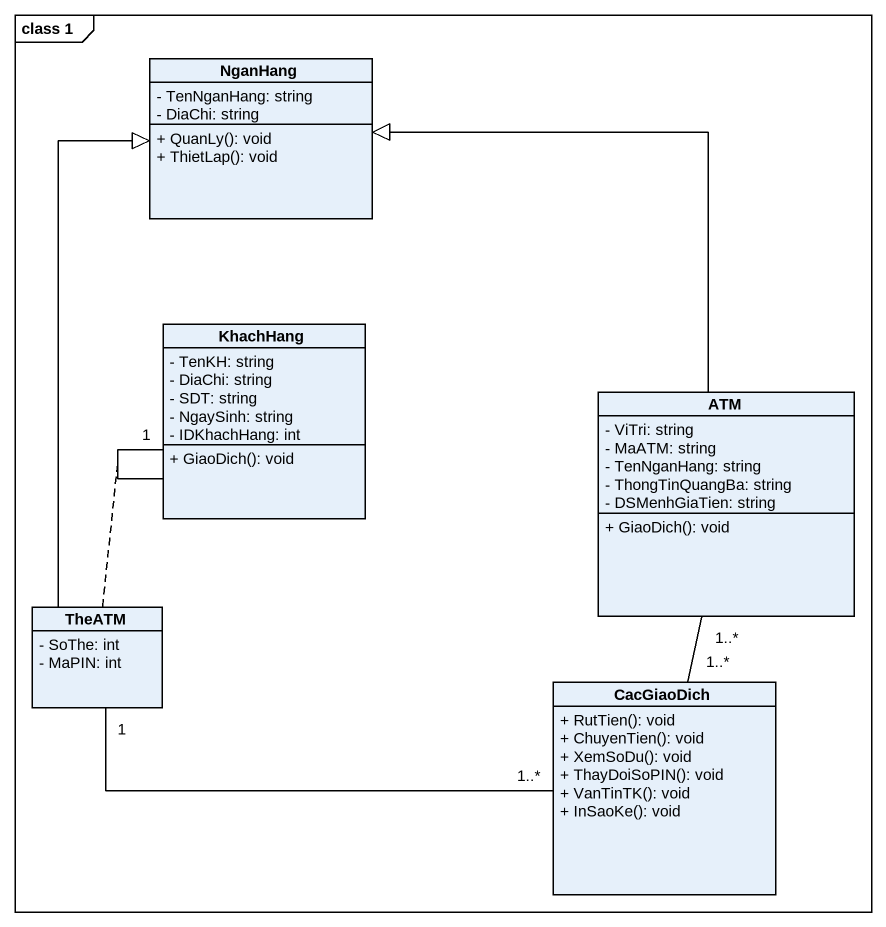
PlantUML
@startuml
mainframe class 1
hide circle
hide empty members
skinparam classAttributeIconSize 0
class NganHang {
  - TenNganHang: string
  - DiaChi: string
  + QuanLy(): void
  + ThietLap(): void
}
class KhachHang {
  - TenKH: string
  - DiaChi: string
  - SDT: string
  - NgaySinh: string
  - IDKhachHang: int
  + GiaoDich(): void
}
class ATM {
  - ViTri: string
  - MaATM: string
  - TenNganHang: string
  - ThongTinQuangBa: string
  - DSMenhGiaTien: string
  + GiaoDich(): void
}
class TheATM {
  - SoThe: int
  - MaPIN: int
}
class CacGiaoDich {
  + RutTien(): void
  + ChuyenTien(): void
  + XemSoDu(): void
  + ThayDoiSoPIN(): void
  + VanTinTK(): void
  + InSaoKe(): void
}
KhachHang "1" -- KhachHang
(KhachHang, KhachHang) .. TheATM
ATM -up-|> NganHang
ATM "1..*" -- "1..*" CacGiaoDich
TheATM -up-|> NganHang
TheATM "1" -right- "1..*" CacGiaoDich
@enduml
